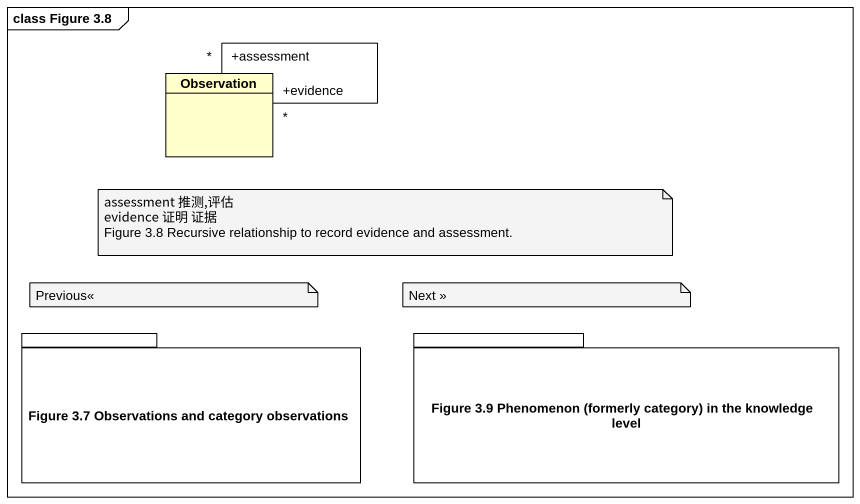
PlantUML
@startuml
mainframe class Figure 3.8
hide circle
hide empty members
class Observation
package "Figure 3.7 Observations and category observations" as Figure_3_7_Observations_and {
}
package "Figure 3.9 Phenomenon (formerly category) in the knowledge level" as Figure_3_9_Phenomenon {
}
Observation "+evidence\n*" -- "+assessment\n*" Observation
note as N1
  assessment 推测,评估
  evidence 证明 证据
  Figure 3.8 Recursive relationship to record evidence and assessment.
end note
note as N2
  Previous<<
end note
note as N3
  Next >>
end note
@enduml
